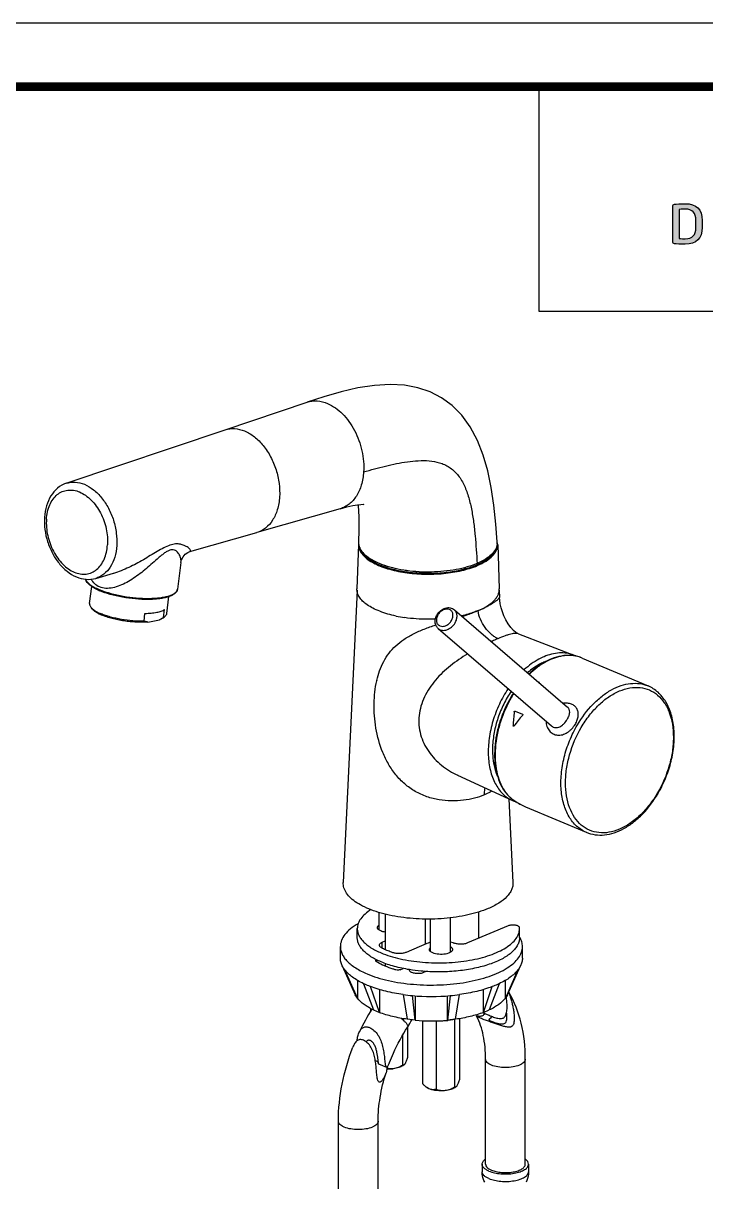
# Model space of a CAD drawing. Extents: x 0 to 1128, y 0 to 827.
# Drawn here: x 773.9 to 980.1, y 476.8 to 826.8 of the extents above; entities that cross this region are included whole.
import ezdxf

# ---------------------------------------------------------------- set-up
doc = ezdxf.new("R2010")
doc.units = 0
doc.header["$LTSCALE"] = 10
doc.header["$MEASUREMENT"] = 0
doc.layers.get('0').update_dxf_attribs({"linetype": 'CONTINUOUS'})
for name, color, linetype in [('1', 7, 'CONTINUOUS'), ('DEF_LAYER_ASSEM_MEMBER', 7, 'CONTINUOUS'), ('레이어 1', 7, 'CONTINUOUS')]:
    doc.layers.add(name, color=color, linetype=linetype)

msp = doc.modelspace()

# ---------------------------------------------------------------- hatches: boundary and pattern name
at = {"layer": '레이어 1'}
h = msp.add_hatch(color=5, dxfattribs=at)
h.dxf.hatch_style = 2
edge = h.paths.add_edge_path()
edge.add_spline(control_points=[(977.11, 765.1), (977.11, 762.8), (976.06, 761.68), (973.9, 761.68), (973.9, 761.68), (972.42, 761.71), (972.04, 761.72), (972.04, 761.72), (972.04, 770.53), (972.04, 770.53), (972.8, 770.61), (973.89, 770.62), (973.9, 770.62), (976.12, 770.62), (977.11, 769.57), (977.11, 767.21), (977.11, 767.21), (977.11, 765.1), (977.11, 765.1)], knot_values=[0, 0, 0, 0, 1, 1, 1, 2, 2, 2, 3, 3, 3, 4, 4, 4, 5, 5, 5, 6, 6, 6, 6], degree=3, periodic=0)
edge = h.paths.add_edge_path()
edge.add_spline(control_points=[(973.9, 772.28), (972.7, 772.28), (971.15, 772.2), (970.64, 772.12), (970.32, 772.07), (970.11, 771.83), (970.11, 771.51), (970.11, 771.51), (970.11, 760.79), (970.11, 760.79), (970.11, 760.46), (970.32, 760.23), (970.65, 760.18), (971.14, 760.1), (972.69, 760.03), (973.9, 760.03), (977.25, 760.03), (979.02, 761.78), (979.02, 765.1), (979.02, 765.1), (979.02, 767.21), (979.02, 767.21), (979.02, 770.52), (977.25, 772.28), (973.9, 772.28)], knot_values=[0, 0, 0, 0, 1, 1, 1, 2, 2, 2, 3, 3, 3, 4, 4, 4, 5, 5, 5, 6, 6, 6, 7, 7, 7, 8, 8, 8, 8], degree=3, periodic=0)

# ---------------------------------------------------------------- linework, layer by layer
at = {"color": 5, "ltscale": 0.5}
msp.add_line((929.8, 739.68), (929.8, 807.6), dxfattribs=at)
at = {"color": 5, "ltscale": 40}
msp.add_line((1110.15, 739.68), (929.8, 739.68), dxfattribs=at)
at = {"ltscale": 0.5}
msp.add_lwpolyline([(0, 0), (1128.4, 0), (1128.4, 826.8), (0, 826.8)], close=True, dxfattribs=at)
at = {"color": 5, "linetype": 'ByBlock', "lineweight": 200, "const_width": 2.6}
msp.add_lwpolyline([(18.14, 35.4), (1110.14, 35.4), (1110.14, 807.6), (18.14, 807.6)], close=True, dxfattribs=at)
at = {"layer": '1', "color": 7, "linetype": 'Continuous'}
for p, q in [((834.91, 703.96), (859.68, 712.3)), ((859.68, 712.3), (859.68, 712.3)), ((869.67, 680.12), (844.54, 672.96))]:
    msp.add_line(p, q, dxfattribs=at)
for points in [[(917.14, 670.1), (916.71, 675.51), (916.09, 681.17), (915.29, 686.51), (914.25, 691.54), (912.91, 696.29), (911.17, 700.75), (908.98, 704.84), (906.38, 708.38), (903.49, 711.28), (900.33, 713.6), (896.86, 715.41), (893.13, 716.68), (889.14, 717.44), (884.77, 717.69), (880.02, 717.4), (875.06, 716.61), (869.97, 715.43), (864.78, 713.94), (859.68, 712.3)], [(869.67, 680.12), (871.7, 680.66), (873.47, 681.07), (874.89, 681.32), (875.96, 681.44), (876.62, 681.47), (876.78, 681.46)], [(875.03, 681.34), (875.08, 681.01), (875.21, 679.51), (875.3, 677.63), (875.33, 675.49), (875.32, 673.14), (875.26, 670.65), (875.24, 669.95)]]:
    msp.add_lwpolyline(points, dxfattribs=at)
msp.add_arc((913.39, 669.85), 3.76, 353.3656, 3.8337, dxfattribs=at)
at = {"layer": '1', "color": 9, "linetype": 'Continuous'}
for points, start_tangent, end_tangent in [([(859.68, 712.3), (861.16, 712.64), (862.71, 712.69), (865.88, 711.91)], (0.947725, 0.319088), (0.921119, -0.389282)), ([(865.88, 711.91), (870.36, 708.8), (872.33, 706.48), (874, 703.77), (875.33, 700.77), (876.25, 697.6), (876.76, 691.23)], (0.921119, -0.389282), (-0.0662, -0.997806)), ([(876.76, 691.23), (883.37, 693.03), (886.68, 693.77), (889.99, 694.33), (893.28, 694.65), (896.54, 694.6), (899.69, 694.02), (901.19, 693.47), (902.6, 692.7), (903.91, 691.71), (905.08, 690.5), (906.99, 687.5), (908.36, 683.95), (909.31, 680.1), (909.97, 676.08), (910.44, 671.96), (911.02, 663.6)], (0.958389, 0.285465), (0.049553, -0.998771)), ([(876.76, 691.23), (876.06, 687.27), (874.57, 683.96), (872.39, 681.51), (871.08, 680.68), (869.67, 680.12)], (-0.0662, -0.997806), (-0.96177, -0.27386))]:
    msp.add_spline(points, degree=3, dxfattribs=dict(at, start_tangent=start_tangent, end_tangent=end_tangent))
at = {"layer": '1', "color": 7, "linetype": 'Continuous'}
for points, start_tangent, end_tangent in [([(834.91, 703.96), (836.32, 704.29), (837.78, 704.34), (840.8, 703.63), (843.76, 701.88), (846.45, 699.21), (848.68, 695.8), (850.32, 691.89), (851.23, 687.75), (851.37, 683.66)], (0.947727, 0.319081), (-0.0662, -0.997806)), ([(851.37, 683.66), (850.7, 679.85), (849.26, 676.66), (847.15, 674.31), (845.9, 673.5), (844.54, 672.96)], (-0.0662, -0.997806), (-0.961773, -0.273849)), ([(875.24, 669.95), (875.25, 669.56), (875.53, 668.42)], (-0.031027, -0.999519), (0.377515, -0.926003)), ([(917.12, 669.41), (916.58, 667.8), (915.35, 666.26), (913.48, 664.85), (911.02, 663.6)], (-0.115533, -0.993304), (-0.921472, -0.388444)), ([(875.53, 668.42), (876.49, 666.9), (878.11, 665.47), (880.33, 664.18), (883.07, 663.06), (886.24, 662.16), (889.74, 661.5), (897.26, 661)], (0.377515, -0.926003), (0.999954, 0.009608)), ([(897.26, 661), (889.76, 661.43), (886.27, 662.06), (883.1, 662.95), (880.37, 664.06), (878.15, 665.36), (876.53, 666.81), (875.55, 668.36)], (-0.999792, -0.020401), (-0.37736, 0.926067)), ([(911.02, 663.6), (908.06, 662.56), (904.7, 661.76), (897.26, 661)], (-0.921472, -0.388445), (-0.99974, -0.022791))]:
    msp.add_spline(points, degree=3, dxfattribs=dict(at, start_tangent=start_tangent, end_tangent=end_tangent))
at = {"layer": 'DEF_LAYER_ASSEM_MEMBER', "color": 7, "linetype": 'Continuous'}
for p, q in [((786.95, 687.82), (834.91, 703.96)), ((824.3, 667.2), (844.54, 672.96)), ((875.24, 669.38), (874.75, 655.96)), ((917.25, 669.38), (917.74, 655.96)), ((821.58, 663.93), (820.53, 655.85)), ((795.86, 659.1), (801.21, 660.63)), ((801.19, 660.62), (801.19, 660.62)), ((794, 651.52), (794.66, 656.63)), ((874.79, 655.57), (870.62, 567.22)), ((917.7, 655.57), (917.8, 653.35)), ((817.3, 648.49), (817.97, 653.6)), ((917.8, 653.37), (917.8, 653.37)), ((794.88, 649.82), (794.47, 650.3)), ((810.43, 646.15), (810.73, 648.51)), ((816.36, 647.32), (816.67, 649.68)), ((904.18, 649.62), (938.39, 620.24)), ((811.54, 645.91), (815.13, 646.61)), ((816.02, 647.07), (815.13, 646.61)), ((816.02, 647.07), (816.54, 647.43)), ((816.54, 647.43), (816.36, 647.32)), ((899.3, 643.94), (933.5, 614.55)), ((923.57, 642.33), (940.23, 635.91)), ((942.78, 635.02), (962.67, 626.61)), ((938.39, 620.24), (938.39, 620.24)), ((933.5, 614.55), (933.5, 614.55)), ((905.16, 599.63), (921.68, 592.02)), ((920.67, 592.48), (921.86, 567.22)), ((924.82, 590.52), (925.69, 590.13)), ((925.69, 590.13), (943.99, 582.4)), ((881.43, 552.88), (881.43, 558.18)), ((883.32, 557.69), (883.32, 546.94)), ((902.99, 546.16), (902.99, 556.58)), ((911.44, 558.29), (911.44, 550.34)), ((874.85, 550.59), (874.85, 553.3)), ((895.32, 556.2), (895.32, 548.55)), ((896.99, 546.36), (896.99, 556.2)), ((920.43, 554.14), (908.18, 548.97)), ((923.85, 553.3), (923.85, 553.57)), ((923.85, 550.59), (923.85, 553.3)), ((882.4, 549.19), (883.32, 549.58)), ((869.73, 544.43), (869.73, 547.88)), ((895.89, 548.79), (889.61, 546.14)), ((924.73, 544.43), (924.73, 547.88)), ((883.32, 542.78), (883.32, 541.93)), ((870.32, 542.04), (874.24, 533.31)), ((870.33, 542.03), (870.32, 542.04)), ((874.89, 532.29), (871.09, 540.83)), ((887.78, 540.89), (888.7, 541.28)), ((895.3, 540.37), (895.28, 540.38)), ((923.37, 540.81), (919.58, 532.29)), ((920.22, 533.31), (924.14, 542.03)), ((923.38, 540.83), (923.37, 540.81)), ((874.89, 537.66), (874.89, 532.29)), ((876.76, 536.67), (879.76, 528.73)), ((881.52, 527.98), (878.85, 535.79)), ((912.94, 527.98), (915.59, 535.78)), ((917.69, 536.66), (914.71, 528.73)), ((919.58, 532.29), (919.58, 537.66)), ((874.89, 532.29), (874.24, 533.31)), ((881.52, 534.91), (881.52, 527.98)), ((888.68, 533.38), (889.95, 525.93)), ((892.37, 525.65), (891.54, 533.06)), ((892.37, 533.01), (892.37, 525.65)), ((902.89, 533.05), (902.1, 525.65)), ((902.1, 525.65), (902.1, 533.01)), ((904.51, 525.93), (905.75, 533.38)), ((912.94, 527.98), (912.94, 534.9)), ((920.22, 533.31), (919.58, 532.29)), ((878.86, 529.22), (878.86, 528.21)), ((879.76, 528.73), (881.52, 527.98)), ((912.94, 527.98), (914.71, 528.73)), ((892.37, 525.65), (889.95, 525.93)), ((894.56, 525.52), (894.56, 506.47)), ((898.64, 525.46), (898.64, 504.74)), ((904.51, 525.93), (902.1, 525.65)), ((904.21, 525.89), (904.21, 505.37)), ((905.71, 526.13), (905.71, 507.73)), ((912.77, 527.93), (912.9, 527.87)), ((890.01, 523.52), (890.01, 514.36)), ((888.52, 520.99), (888.52, 512.01)), ((881.28, 512.46), (883.64, 511.46)), ((913.6, 482.15), (913.6, 513.87)), ((925.6, 482.15), (925.6, 513.87)), ((869.15, 463.4), (869.15, 495.12)), ((881.15, 463.4), (881.15, 495.12)), ((912.58, 482.16), (912.58, 479.89)), ((926.58, 482.16), (926.58, 479.89)), ((913.33, 476.73), (913.06, 477.2)), ((926.1, 477.2), (925.83, 476.73))]:
    msp.add_line(p, q, dxfattribs=at)
at = {"layer": 'DEF_LAYER_ASSEM_MEMBER', "color": 40, "linetype": 'Continuous'}
msp.add_line((922.5, 618.99), (924.77, 618.04), dxfattribs=at)
at = {"layer": 'DEF_LAYER_ASSEM_MEMBER', "color": 9, "linetype": 'Continuous'}
for p, q in [((919.39, 594.77), (919.27, 594.87)), ((924.83, 590.52), (924.82, 590.52)), ((882.4, 547.38), (882.4, 549.19)), ((880.71, 543.27), (880.71, 543.88))]:
    msp.add_line(p, q, dxfattribs=at)
at = {"layer": 'DEF_LAYER_ASSEM_MEMBER', "color": 7, "linetype": 'Continuous'}
for points in [[(821.58, 663.93), (821.76, 664.69), (822.22, 665.63), (822.89, 666.4), (823.62, 666.92), (824.25, 667.18), (824.31, 667.2)], [(923.57, 642.33), (923.3, 642.45), (922.76, 642.78), (922.03, 643.36), (921.2, 644.24), (920.39, 645.34), (919.69, 646.56), (919.12, 647.79), (918.67, 649.01), (918.31, 650.21), (918.05, 651.39), (917.87, 652.5), (917.8, 653.35)], [(919.27, 594.87), (920.22, 593.7), (921.52, 592.51), (923.11, 591.43), (924.82, 590.52)]]:
    msp.add_lwpolyline(points, dxfattribs=at)
for centre, radius, start, end in [((879.15, 669.23), 3.92, 175.4709, 177.8916), ((913.3, 669.23), 3.95, 2.1226, 8.1055), ((804.74, 673.56), 19.77, 246.1525, 247.0955), ((895.28, 688.85), 42.06, 258.0184, 261.68), ((902.84, 645.82), 4.52, 148.035, 149.5964), ((941.62, 615.6), 20.85, 120.0137, 124.0497), ((937.28, 619.49), 15.52, 112.9101, 113.2912), ((941.17, 616.38), 19.94, 119.6548, 119.9977), ((937.16, 619.79), 15.18, 111.1733, 112.9147), ((936.71, 626.76), 9.8, 63.892, 68.9116), ((951.83, 605.33), 35.44, 147.3506, 149.494), ((942.26, 607.25), 26.57, 177.7807, 178.6969), ((925.79, 600.94), 9.82, 245.2706, 252.1812), ((935.03, 612.11), 35.55, 329.5982, 329.7677), ((897.22, 509.84), 46.4, 92.0904, 92.3559), ((917.87, 547.12), 7.03, 30.0951, 31.061), ((899.27, 596.29), 56.06, 265.9478, 266.1356), ((894.73, 541.06), 0.997, 313.3498, 315.9553), ((874.61, 529.16), 7.82, 73.8471, 74.0371), ((922.36, 523.36), 14.14, 118.4645, 118.5925), ((888.57, 520.03), 13.35, 89.3823, 89.5344), ((896.88, 592.9), 60.08, 262.1831, 264.8956), ((897.23, 597.31), 64.5, 264.9344, 275.0328), ((906.17, 517.83), 15.57, 102.0143, 102.1515), ((897.66, 592.21), 59.39, 275.0886, 277.8327), ((901.04, 529.42), 19.07, 8.7991, 9.8537), ((936.47, 493.26), 67.45, 147.9964, 154.6857), ((863.69, 540.96), 31.57, 326.7002, 331.198), ((897.23, 580.55), 55.11, 264.9341, 275.0659), ((900.13, 545.23), 19.76, 267.5738, 275.7261), ((900.23, 544.2), 18.74, 275.763, 275.8834), ((884.44, 522.52), 11.61, 266.8203, 276.3987)]:
    msp.add_arc(centre, radius, start, end, dxfattribs=at)
at = {"layer": 'DEF_LAYER_ASSEM_MEMBER', "color": 9, "linetype": 'Continuous'}
for centre, radius, start, end in [((879.25, 669.28), 4.02, 193.079, 193.9105), ((898.06, 697.04), 36.27, 282.4283, 283.1974), ((902.48, 683.25), 21.77, 292.9081, 293.5806), ((805.18, 675.35), 21.29, 247.0937, 247.8099), ((902.37, 646.21), 3.68, 149.5977, 150.8507), ((957.63, 547.3), 101.9, 114.3313, 114.4989), ((941.93, 615.45), 21.02, 120.5001, 124.5206), ((941.45, 616.24), 20.1, 120.1432, 120.4839), ((938.91, 625.86), 9.94, 67.1061, 78.6581), ((908.38, 621.94), 28.36, 167.0632, 167.3106), ((952.25, 605.15), 35.72, 147.5108, 149.6012), ((930.26, 602.17), 13.15, 213.6434, 214.2489)]:
    msp.add_arc(centre, radius, start, end, dxfattribs=at)
at = {"layer": 'DEF_LAYER_ASSEM_MEMBER', "color": 40, "linetype": 'Continuous'}
for centre, major_axis, ratio, start_param, end_param in [((934.89, 612.3), (-0.36, 25.58), 0.507811, 1.306874, 1.473388), ((939.62, 610.3), (20.24, 16.22), 0.603343, 1.841522, 2.008037)]:
    msp.add_ellipse(centre, major_axis=major_axis, ratio=ratio, start_param=start_param, end_param=end_param, dxfattribs=at)
at = {"layer": 'DEF_LAYER_ASSEM_MEMBER', "color": 7, "linetype": 'Continuous'}
for points, start_tangent, end_tangent in [([(834.91, 703.96), (836.32, 704.29), (837.78, 704.34), (840.8, 703.63), (843.76, 701.88), (846.45, 699.21), (848.68, 695.8), (850.32, 691.89), (851.23, 687.75), (851.37, 683.66)], (0.947727, 0.319081), (-0.0662, -0.997806)), ([(786.95, 687.82), (784.34, 686.36), (782.32, 684.02), (780.98, 681.01), (780.37, 677.54)], (-0.947743, -0.319034), (-0.0662, -0.997806)), ([(851.37, 683.66), (850.7, 679.85), (849.26, 676.66), (847.15, 674.31), (845.9, 673.5), (844.54, 672.96)], (-0.0662, -0.997806), (-0.961773, -0.273849)), ([(780.37, 677.54), (781.31, 670.2), (782.76, 666.73), (784.76, 663.67), (787.21, 661.24), (789.99, 659.57), (792.94, 658.83), (795.86, 659.1)], (-0.0662, -0.997806), (0.961776, 0.273839)), ([(796.75, 655.48), (795.23, 656.25), (794.04, 657.07), (792.78, 658.88)], (-0.914587, 0.404389), (-0.192151, 0.981365)), ([(820.53, 655.85), (820.25, 655.09), (819.67, 654.46), (818.84, 653.94), (817.79, 653.51), (816.52, 653.18), (815.06, 652.93), (813.42, 652.78), (811.65, 652.72), (807.84, 652.88), (803.93, 653.41), (800.23, 654.25), (797.05, 655.35)], (-0.128927, -0.991654), (-0.921119, 0.389282)), ([(886.55, 647.71), (881.63, 649.16), (879.58, 650.08), (877.84, 651.12), (876.47, 652.25), (875.49, 653.45), (874.91, 654.7), (874.75, 655.96)], (-0.97799, 0.208653), (0.036831, 0.999322)), ([(911.45, 649.4), (914.17, 650.8), (916.17, 652.41), (916.88, 653.27), (917.38, 654.15), (917.67, 655.05), (917.74, 655.96)], (0.921119, 0.389282), (-0.036849, 0.999321)), ([(794, 651.52), (794, 651.23), (794.08, 650.92), (794.23, 650.62), (794.47, 650.3)], (-0.128908, -0.991657), (0.649879, -0.760038)), ([(794.47, 650.3), (794.56, 650.2), (794.9, 649.87)], (0.649879, -0.760038), (0.759824, -0.650129)), ([(794.88, 649.82), (795.36, 649.35), (796.01, 648.88), (796.81, 648.43), (797.76, 647.99)], (0.649923, -0.76), (0.921119, -0.389282)), ([(794.9, 649.87), (795.4, 649.49), (796, 649.12), (797.47, 648.4)], (0.759824, -0.650129), (0.921119, -0.389282)), ([(810.43, 646.15), (807.07, 646.26), (803.59, 646.7), (801.9, 647.03), (800.29, 647.43), (798.8, 647.89), (797.47, 648.4)], (-0.999775, -0.021217), (-0.921119, 0.389282)), ([(811.54, 645.91), (809.88, 645.84), (808.1, 645.87), (806.25, 646), (804.39, 646.24), (802.55, 646.56), (800.81, 646.97), (799.19, 647.45), (797.76, 647.99)], (-0.997045, -0.076814), (-0.921119, 0.389282)), ([(810.73, 648.51), (812.62, 648.62), (814.27, 648.86), (814.99, 649.02), (815.63, 649.21), (816.2, 649.43), (816.67, 649.68)], (0.999775, 0.021217), (0.857034, 0.51526)), ([(817.3, 648.49), (817.23, 648.21), (817.07, 647.93), (816.85, 647.68), (816.54, 647.43)], (-0.128908, -0.991657), (-0.822581, -0.568648)), ([(899.3, 643.94), (898.64, 644.79), (898.37, 645.86), (898.47, 647), (898.93, 648.11)], (-0.758525, 0.651644), (0.506062, 0.862497)), ([(899, 648.21), (900.06, 649.4), (901.44, 650.12), (902.18, 650.26), (902.9, 650.22), (903.59, 650.01), (904.18, 649.62)], (0.529377, 0.848387), (0.758525, -0.651644)), ([(911.45, 649.4), (910.27, 648.94), (906.32, 647.79)], (-0.921119, -0.389282), (-0.975788, -0.218717)), ([(811.54, 645.91), (811.25, 645.95), (810.43, 646.15)], (-0.992956, 0.118481), (-0.953682, 0.300818)), ([(815.13, 646.61), (815.44, 646.77), (816.36, 647.32)], (0.898702, 0.43856), (0.839551, 0.543281)), ([(898.45, 646.78), (896.11, 646.74), (889.2, 647.24)], (-0.999053, -0.043517), (-0.989431, 0.145008)), ([(931.25, 635.44), (929.73, 634.71), (925.29, 631.53)], (-0.921119, -0.389282), (-0.740719, -0.671815)), ([(931.15, 633.74), (929.92, 633.15), (926.31, 630.66)], (-0.918509, -0.395399), (-0.761284, -0.648418)), ([(940.23, 635.91), (938.15, 636.46), (935.92, 636.56), (931.25, 635.44)], (-0.933033, 0.35979), (-0.921119, -0.389282)), ([(942.78, 635.02), (940.11, 635.74), (937.25, 635.76), (934.28, 635.07), (931.3, 633.71)], (-0.921119, 0.389282), (-0.869024, -0.49477)), ([(929.95, 632.87), (929.13, 632.29), (926.73, 630.27)], (-0.829009, -0.559235), (-0.723726, -0.690088)), ([(965.75, 594.21), (968.05, 598.91), (969.65, 603.88), (970.48, 608.88), (970.49, 613.67), (969.68, 618.03), (968.06, 621.77), (965.69, 624.68), (964.25, 625.78), (962.67, 626.61)], (0.503508, 0.863991), (-0.921119, 0.389282)), ([(920.41, 625.8), (917.76, 621.08), (915.81, 615.98), (914.68, 610.76), (914.41, 605.7), (915.04, 601.08), (916.52, 597.12), (918.77, 594.05), (920.15, 592.89), (921.68, 592.02)], (-0.555085, -0.831794), (0.908241, -0.418448)), ([(921.33, 625.01), (919.08, 621.12), (917.34, 616.91), (916.2, 612.57), (915.71, 608.28)], (-0.559192, -0.829038), (-0.0387, -0.999251)), ([(921.29, 623.32), (917.94, 615.82), (916.92, 611.89), (916.4, 607.99), (916.37, 604.23), (916.85, 600.72), (917.82, 597.57), (919.27, 594.87)], (-0.507683, -0.861544), (0.562798, -0.826595)), ([(915.7, 607.86), (915.75, 605.57), (917.13, 599.5)], (-0.022716, -0.999742), (0.391813, -0.920045)), ([(943.99, 582.4), (946.66, 581.67), (949.51, 581.62), (952.46, 582.27), (955.4, 583.56), (958.27, 585.45), (960.99, 587.89), (965.69, 594.12)], (0.921119, -0.389282), (0.506062, 0.862497)), ([(914.36, 559.35), (911.48, 558.3), (908.27, 557.44), (901.12, 556.37), (893.54, 556.23), (886.2, 557.04), (882.82, 557.78), (879.74, 558.72), (877.02, 559.84), (874.73, 561.12), (872.9, 562.53), (871.59, 564.04), (870.83, 565.61), (870.62, 567.22)], (-0.921119, -0.389282), (0.047073, 0.998891)), ([(921.86, 567.22), (921.79, 566.13), (921.45, 565.05), (920.86, 563.99), (920.02, 562.96), (917.62, 561.03), (914.36, 559.35)], (0.047069, -0.998892), (-0.921119, -0.389282)), ([(878.96, 559.04), (877.19, 557.72), (875.9, 556.3), (875.12, 554.82), (874.92, 554.06), (874.85, 553.3)], (-0.844255, -0.535941), (0.000008, -1)), ([(875.1, 554.77), (872.8, 553.21), (871.11, 551.51), (870.08, 549.71), (869.82, 548.8), (869.73, 547.88)], (-0.867594, -0.497273), (-0.000082, -1)), ([(874.85, 553.3), (874.97, 552.29), (875.33, 551.28), (875.91, 550.3), (876.72, 549.34), (877.75, 548.42), (878.98, 547.55), (882.03, 545.98)], (0.000008, -1), (0.921119, -0.389282)), ([(880.93, 553.63), (880.97, 553.83), (881.06, 554.02), (881.21, 554.21), (881.42, 554.39)], (0.000033, 1), (0.813236, 0.581934)), ([(881.96, 552.59), (881.52, 552.81), (881.2, 553.07), (881, 553.34), (880.93, 553.63)], (-0.921119, 0.389282), (0.000033, 1)), ([(882.03, 545.98), (884.76, 544.99), (887.8, 544.17), (891.1, 543.56), (894.57, 543.15), (901.75, 543), (905.31, 543.26), (908.73, 543.74), (911.95, 544.42), (914.9, 545.3), (917.51, 546.35), (919.72, 547.55), (921.5, 548.88), (922.8, 550.3), (923.59, 551.78), (923.79, 552.54), (923.85, 553.3)], (0.921119, -0.389282), (0.000318, 1)), ([(923.85, 553.57), (923.75, 553.81), (923.64, 553.92), (923.49, 554.03), (923.09, 554.21), (922.59, 554.33), (922.02, 554.39), (921.44, 554.37), (920.9, 554.29), (920.43, 554.14)], (-0.060108, 0.998192), (-0.921119, -0.389282)), ([(882.03, 543.26), (878.98, 544.83), (877.75, 545.7), (876.72, 546.62), (875.91, 547.58), (875.33, 548.57), (874.97, 549.57), (874.85, 550.59)], (-0.921119, 0.389282), (-0.000001, 1)), ([(883.32, 552.23), (882.59, 552.38), (881.96, 552.59)], (-0.989992, 0.141126), (-0.921119, 0.389282)), ([(923.85, 550.58), (923.71, 549.47), (923.28, 548.36), (922.58, 547.29), (921.6, 546.25), (920.36, 545.26), (918.88, 544.33), (917.17, 543.48), (915.25, 542.71), (910.88, 541.45), (905.98, 540.62), (900.77, 540.25), (895.49, 540.36)], (-0.000271, -1), (-0.997726, 0.067396)), ([(924.73, 547.88), (924.54, 549.27), (923.94, 550.64)], (0.000185, 1), (-0.501408, 0.865211)), ([(869.73, 547.88), (869.87, 546.74), (870.26, 545.61), (870.92, 544.5), (871.83, 543.43), (872.98, 542.4), (874.37, 541.42), (877.79, 539.66)], (-0.000082, -1), (0.921119, -0.389282)), ([(877.79, 539.66), (880.85, 538.54), (884.27, 537.63), (887.97, 536.93), (891.87, 536.48), (899.93, 536.31), (903.91, 536.6), (907.76, 537.14), (911.37, 537.91), (914.68, 538.89), (917.61, 540.07), (920.1, 541.42), (922.09, 542.91), (923.55, 544.5), (924.44, 546.17), (924.66, 547.02), (924.73, 547.88)], (0.921119, -0.389282), (0.000185, 1)), ([(881.52, 548.29), (881.57, 548.54), (881.75, 548.77), (882.02, 548.99), (882.4, 549.19)], (-0.000185, 1), (0.921119, 0.389282)), ([(882.17, 547.5), (881.89, 547.67), (881.69, 547.87), (881.56, 548.08), (881.52, 548.29)], (-0.884166, 0.467172), (-0.000185, 1)), ([(883.8, 546.73), (883.37, 546.91), (882.17, 547.5)], (-0.921119, 0.389282), (-0.884166, 0.467172)), ([(885.61, 546.04), (885.14, 546.21), (883.8, 546.73)], (-0.94734, 0.320228), (-0.921119, 0.389282)), ([(889.61, 546.14), (888.71, 545.88), (887.65, 545.77), (886.57, 545.83), (885.61, 546.04)], (-0.921119, -0.389282), (-0.94734, 0.320228)), ([(896.98, 549.16), (896.69, 549.08), (895.89, 548.79)], (-0.967611, -0.252447), (-0.921119, -0.389282)), ([(896.63, 547), (896.72, 547.33), (896.99, 547.65)], (0.000033, 1), (0.755105, 0.655604)), ([(897.66, 545.95), (897.22, 546.18), (896.9, 546.43), (896.7, 546.71), (896.63, 547)], (-0.921119, 0.389282), (0.000033, 1)), ([(903.63, 547), (903.59, 546.78), (903.48, 546.57), (903.3, 546.37), (903.04, 546.18), (902.35, 545.86), (901.47, 545.63), (900.48, 545.53), (899.45, 545.55), (898.48, 545.69), (897.66, 545.95)], (-0.000033, -1), (-0.921119, 0.389282)), ([(904.08, 548.91), (903.83, 549), (903, 549.23)], (-0.937959, 0.346745), (-0.974576, 0.224057)), ([(903, 547.85), (903.27, 547.65), (903.47, 547.44), (903.59, 547.22), (903.63, 547)], (0.856156, -0.516718), (-0.000033, -1)), ([(908.18, 548.97), (907.25, 548.7), (906.16, 548.59), (905.05, 548.67), (904.08, 548.91)], (-0.921119, -0.389282), (-0.937959, 0.346745)), ([(870.32, 542.04), (869.88, 543.23), (869.73, 544.43)], (-0.445409, 0.895327), (0.000002, 1)), ([(880.42, 543.58), (880.43, 543.66), (880.49, 543.74), (880.58, 543.82), (880.71, 543.88)], (0.000071, 1), (0.921119, 0.389282)), ([(880.57, 543.35), (880.46, 543.46), (880.42, 543.58)], (-0.835414, 0.549622), (0.000071, 1)), ([(883.23, 541.96), (882.5, 542.28), (880.57, 543.35)], (-0.921119, 0.389282), (-0.835414, 0.549622)), ([(890.64, 540.91), (886.04, 541.89), (882.03, 543.26)], (-0.987315, 0.158776), (-0.921119, 0.389282)), ([(924.73, 544.43), (924.58, 543.22), (924.14, 542.03)], (0.000058, -1), (-0.44781, -0.894129)), ([(871.09, 540.83), (870.87, 541.13), (870.33, 542.03)], (-0.610624, 0.791921), (-0.44781, 0.894129)), ([(876.76, 536.67), (874.96, 537.61), (873.41, 538.63), (871.09, 540.83)], (-0.904515, 0.426442), (-0.610624, 0.791921)), ([(886.53, 540.84), (885.65, 541.09), (883.23, 541.96)], (-0.965069, 0.261995), (-0.921119, 0.389282)), ([(887.78, 540.89), (887.5, 540.81), (887.18, 540.77), (886.53, 540.84)], (-0.921119, -0.389282), (-0.965069, 0.261995)), ([(890.63, 540.76), (890.65, 540.88), (890.66, 540.92)], (-0.000048, 1), (0.341708, 0.939806)), ([(891.36, 540.02), (891.05, 540.18), (890.82, 540.36), (890.68, 540.56), (890.63, 540.76)], (-0.921119, 0.389282), (-0.000048, 1)), ([(895.28, 540.38), (894.1, 540.47), (890.64, 540.91)], (-0.99747, 0.071085), (-0.987315, 0.158776)), ([(895.41, 540.33), (895.1, 540.11), (894.68, 539.93), (893.59, 539.72), (892.39, 539.76), (891.84, 539.86), (891.36, 540.02)], (-0.726938, -0.686703), (-0.921119, 0.389282)), ([(923.37, 540.82), (921.04, 538.61), (919.48, 537.6), (917.69, 536.66)], (-0.612383, -0.790561), (-0.904963, -0.425491)), ([(924.14, 542.03), (923.98, 541.72), (923.38, 540.83)], (-0.44781, -0.894129), (-0.610624, -0.791921)), ([(878.85, 535.79), (878.31, 536), (876.78, 536.66)], (-0.934823, 0.355113), (-0.904963, 0.425491)), ([(888.68, 533.39), (883.47, 534.37), (878.85, 535.79)], (-0.990565, 0.137046), (-0.934823, 0.355113)), ([(915.59, 535.78), (910.97, 534.36), (905.75, 533.38)], (-0.935144, -0.354267), (-0.99065, -0.13643)), ([(917.69, 536.66), (917.19, 536.44), (915.62, 535.79)], (-0.904963, -0.425491), (-0.934823, -0.355113)), ([(879.76, 528.73), (878.22, 529.54), (876.88, 530.4), (874.89, 532.29)], (-0.904963, 0.425491), (-0.610624, 0.791921)), ([(920.54, 534.01), (921.03, 532.74), (921.43, 531.45), (921.74, 530.17), (921.99, 528.89), (922.17, 527.62), (922.26, 526.33), (922.25, 525.68), (922.18, 525.02), (922.01, 524.36), (921.84, 524.06), (921.62, 523.82), (921.08, 523.58), (920.51, 523.53), (919.94, 523.59), (919.37, 523.71), (918.21, 524.04), (917.01, 524.44), (915.77, 524.87), (914.49, 525.33), (913.21, 525.79), (912.1, 526.23)], (0.403743, -0.914872), (-0.921119, 0.389282)), ([(914.04, 527.39), (915.36, 526.85), (916.01, 526.6), (916.67, 526.38), (917.34, 526.21), (918.03, 526.12), (918.74, 526.21), (919.08, 526.37), (919.36, 526.63), (919.74, 527.28), (919.95, 527.99), (920.1, 529.43), (920.06, 530.88), (919.89, 532.34)], (0.921122, -0.389275), (-0.152971, 0.988231)), ([(919.58, 532.29), (917.58, 530.4), (916.25, 529.54), (914.71, 528.73)], (-0.610624, -0.791921), (-0.904963, -0.425491)), ([(925.6, 513.87), (924.36, 524.73), (920.62, 534.1)], (0, 1), (-0.510843, 0.859674)), ([(889.95, 525.93), (885.48, 526.77), (881.52, 527.98)], (-0.99065, 0.13643), (-0.934823, 0.355113)), ([(904.07, 525.87), (903.6, 525.78), (902.15, 525.56)], (-0.97649, -0.215563), (-0.994732, -0.102506)), ([(912.94, 527.98), (908.98, 526.77), (904.51, 525.93)], (-0.934823, -0.355113), (-0.99065, -0.13643)), ([(910.9, 526.88), (910.89, 526.92), (910.92, 526.94), (910.97, 526.95), (911.04, 526.95), (911.14, 526.95), (911.25, 526.94), (911.53, 526.91), (911.87, 526.9), (912.29, 526.93), (912.81, 527.11), (913.1, 527.32), (913.38, 527.67)], (-0.450304, 0.892876), (0.518887, 0.854843)), ([(913.6, 513.87), (912.89, 521.06), (910.9, 526.88)], (0, 1), (-0.45138, 0.892332)), ([(912.1, 526.23), (911.57, 526.46), (911.2, 526.65), (910.99, 526.79), (910.9, 526.88)], (-0.921119, 0.389282), (-0.450304, 0.892876)), ([(912.9, 527.87), (913.19, 527.75), (914.04, 527.39)], (0.920526, -0.390681), (0.921122, -0.389275)), ([(915.49, 526.79), (915.1, 526.29), (914.82, 526.04), (914.72, 525.96), (914.66, 525.9), (914.62, 525.84), (914.63, 525.78)], (-0.49258, -0.870267), (0.347935, -0.937519)), ([(914.63, 525.78), (914.68, 525.71), (914.8, 525.62), (915.24, 525.4), (915.93, 525.13), (916.75, 524.85), (917.59, 524.63), (918.43, 524.51), (918.83, 524.52), (919.23, 524.61), (919.58, 524.83), (919.83, 525.19)], (0.347935, -0.937519), (0.430977, 0.902363)), ([(919.83, 525.19), (920.01, 525.86), (920.05, 526.55), (919.92, 527.9)], (0.430977, 0.902363), (-0.166556, 0.986032)), ([(874.77, 519.45), (875.05, 520.85), (875.5, 522.1)], (0.136084, 0.990697), (0.42782, 0.903864)), ([(875.5, 522.1), (876.02, 522.93), (876.7, 523.48), (877.1, 523.62), (877.55, 523.65), (878.53, 523.41)], (0.42782, 0.903864), (0.921119, -0.389282)), ([(878.53, 523.41), (879.88, 522.55), (881.07, 521.17), (881.94, 519.51), (882.51, 517.74), (882.85, 515.96), (882.97, 515.08), (883.07, 514.22), (883.16, 513.38), (883.26, 512.59), (883.32, 512.22), (883.4, 511.89), (883.5, 511.61), (883.64, 511.46)], (0.921119, -0.389282), (0.918218, -0.396075)), ([(884.6, 512.87), (885.76, 515.69), (890.07, 523.62)], (0.355273, 0.934763), (0.549154, 0.835721)), ([(876.71, 519.57), (875.64, 519.77), (875.16, 519.66), (874.74, 519.42), (874.37, 519.06), (874.05, 518.61), (873.53, 517.51)], (-0.921119, 0.389282), (-0.360895, -0.932607)), ([(877.63, 519.02), (877.4, 519.19), (876.71, 519.57)], (-0.786733, 0.617293), (-0.921119, 0.389282)), ([(881.1, 514), (880.78, 515.97), (880.51, 516.99), (880.11, 518), (879.54, 518.9), (879.18, 519.25), (878.8, 519.48), (878.43, 519.57), (878.08, 519.52), (877.53, 519.09)], (-0.11673, 0.993164), (-0.616334, -0.787485)), ([(881.46, 506.97), (881.25, 507.15), (881.1, 507.44), (880.9, 508.14), (880.78, 508.91), (880.7, 509.71), (880.55, 511.34), (880.36, 513), (880.06, 514.67), (879.55, 516.32), (878.74, 517.83), (877.63, 519.02)], (-0.924152, 0.382024), (-0.786733, 0.617293)), ([(869.15, 495.12), (870.27, 506.29), (873.53, 517.51)], (0, 1), (0.360843, 0.932627)), ([(880.29, 513.47), (880.72, 513.28), (881.02, 513.01), (881.27, 512.51)], (0.955189, -0.295996), (0.213889, -0.976858)), ([(881.28, 512.46), (881.28, 512.47), (881.27, 512.5), (881.26, 512.54), (881.25, 512.6), (881.23, 512.77), (881.21, 512.97), (881.18, 513.2), (881.16, 513.46), (881.1, 514)], (-0.897111, 0.441806), (-0.11673, 0.993164)), ([(881.27, 512.51), (881.28, 512.47), (881.28, 512.46)], (0.213889, -0.976858), (-0.35985, -0.93301)), ([(883.86, 511.52), (883.82, 511.09), (883.53, 509.79)], (-0.043017, -0.999074), (-0.300446, -0.953799)), ([(883.64, 511.46), (883.77, 511.46), (883.9, 511.56), (884.03, 511.71), (884.16, 511.91), (884.39, 512.36), (884.6, 512.87)], (0.918218, -0.396075), (0.355317, 0.934746)), ([(885.73, 510.99), (884.76, 510.97), (883.82, 511.11)], (-0.993649, -0.112521), (-0.974245, 0.225494)), ([(888.52, 512.01), (887.17, 511.35), (885.73, 510.99)], (-0.864137, -0.503256), (-0.993649, -0.112521)), ([(888.61, 511.87), (888.05, 511.57), (887.36, 511.32), (885.73, 510.99)], (-0.841149, -0.540804), (-0.993649, -0.112521)), ([(888.78, 512.03), (888.71, 512.01), (888.52, 512.01)], (-0.945308, -0.326179), (-0.985261, 0.17106)), ([(888.86, 512.04), (888.8, 512), (888.61, 511.87)], (-0.780299, -0.625407), (-0.841149, -0.540804)), ([(888.97, 512.13), (888.92, 512.1), (888.78, 512.03)], (-0.781418, -0.624008), (-0.945308, -0.326179)), ([(889.26, 512.48), (889.19, 512.37), (888.97, 512.13)], (-0.535467, -0.844556), (-0.781418, -0.624008)), ([(890.01, 514.36), (889.65, 513.29), (889.46, 512.84), (889.26, 512.48)], (-0.287764, -0.957701), (-0.535467, -0.844556)), ([(881.15, 495.12), (881.75, 502.33), (883.53, 509.79)], (0, 1), (0.300378, 0.95382)), ([(883.53, 509.79), (883.18, 508.88), (882.73, 508), (882.47, 507.6), (882.16, 507.24), (882, 507.1), (881.82, 506.99), (881.64, 506.94), (881.46, 506.97)], (-0.300446, -0.953799), (-0.924152, 0.382024)), ([(905.71, 507.73), (905.35, 506.65), (905.16, 506.21), (904.96, 505.85)], (-0.287764, -0.957701), (-0.535467, -0.844556)), ([(895.5, 505.58), (895.26, 505.78), (894.56, 506.47)], (-0.779579, 0.626304), (-0.685031, 0.728514)), ([(896.6, 504.9), (896.32, 505.03), (895.5, 505.58)], (-0.921119, 0.389282), (-0.779579, 0.626304)), ([(896.6, 504.9), (896.34, 505.02), (895.71, 505.41)], (-0.921119, 0.389282), (-0.780364, 0.625325)), ([(901.43, 504.36), (898.84, 504.36), (897.63, 504.57), (896.6, 504.9)], (-0.993649, -0.112521), (-0.921119, 0.389282)), ([(898.64, 504.74), (897.65, 504.65), (896.6, 504.9)], (-0.977004, -0.21322), (-0.921119, 0.389282)), ([(901.43, 504.36), (899.99, 504.39), (898.64, 504.74)], (-0.993649, -0.112521), (-0.942112, 0.335297)), ([(904.21, 505.37), (902.86, 504.71), (901.43, 504.36)], (-0.864137, -0.503256), (-0.993649, -0.112521)), ([(904.31, 505.24), (903.75, 504.94), (903.06, 504.68), (901.43, 504.36)], (-0.841149, -0.540804), (-0.993649, -0.112521)), ([(904.48, 505.39), (904.41, 505.37), (904.21, 505.37)], (-0.945308, -0.326179), (-0.985261, 0.17106)), ([(904.55, 505.41), (904.5, 505.37), (904.31, 505.24)], (-0.780299, -0.625407), (-0.841149, -0.540804)), ([(904.67, 505.5), (904.62, 505.46), (904.48, 505.39)], (-0.781418, -0.624008), (-0.945308, -0.326179)), ([(904.96, 505.85), (904.89, 505.74), (904.67, 505.5)], (-0.535467, -0.844556), (-0.781418, -0.624008)), ([(912.58, 482.16), (912.64, 482.56), (912.83, 482.95), (913.59, 483.69)], (-0.000091, 1), (0.819446, 0.573156)), ([(926.58, 482.16), (926.33, 482.93), (925.61, 483.66)], (-0.000091, 1), (-0.812943, 0.582343)), ([(914.63, 480.06), (913.76, 480.51), (913.11, 481.02), (912.71, 481.58), (912.58, 482.16)], (-0.921119, 0.389282), (-0.000091, 1)), ([(913.06, 477.2), (912.58, 479.89)], (-0.344496, 0.938788), (0, 1)), ([(913.6, 482.15), (913.72, 481.65), (914.06, 481.18), (914.61, 480.74), (915.36, 480.35)], (0.000283, -1), (0.921119, -0.389282)), ([(914.63, 480.06), (916.28, 479.55), (918.21, 479.25), (920.26, 479.21), (922.26, 479.42), (924.02, 479.87), (925.4, 480.51), (925.91, 480.89), (926.28, 481.3), (926.5, 481.72), (926.58, 482.16)], (0.921119, -0.389282), (-0.000091, 1)), ([(915.36, 480.35), (916.77, 479.91), (918.43, 479.66), (920.19, 479.62), (921.9, 479.8), (923.41, 480.19), (924.59, 480.74), (925.03, 481.06), (925.34, 481.41), (925.54, 481.77), (925.6, 482.15)], (0.921119, -0.389282), (-0.000283, 1)), ([(926.58, 479.89), (926.1, 477.2)], (0, -1), (-0.344586, -0.938755))]:
    msp.add_spline(points, degree=3, dxfattribs=dict(at, start_tangent=start_tangent, end_tangent=end_tangent))
at = {"layer": 'DEF_LAYER_ASSEM_MEMBER', "color": 9, "linetype": 'Continuous'}
for points, start_tangent, end_tangent in [([(786.95, 687.82), (788.25, 688.12), (789.61, 688.17), (792.41, 687.51), (795.14, 685.89), (797.63, 683.41), (799.71, 680.26), (801.22, 676.64), (802.07, 672.8), (802.19, 669.02)], (0.947733, 0.319064), (-0.0662, -0.997806)), ([(780.96, 676.97), (781.97, 681.31), (782.96, 683.04), (784.23, 684.39), (785.72, 685.31), (787.39, 685.75), (789.17, 685.71), (790.98, 685.19), (792.76, 684.19), (794.45, 682.77), (797.26, 678.89), (799, 674.11), (799.39, 669.18)], (0.0662, 0.997806), (-0.0662, -0.997806)), ([(780.96, 676.97), (781.35, 672.04), (783.09, 667.27), (785.91, 663.38), (787.59, 661.96), (789.37, 660.97), (791.19, 660.44), (792.96, 660.4), (794.63, 660.85), (796.13, 661.76), (797.39, 663.11), (798.39, 664.85), (799.39, 669.18)], (-0.0662, -0.997806), (0.0662, 0.997806)), ([(802.19, 669.02), (801.57, 665.49), (800.24, 662.53), (798.29, 660.35), (797.13, 659.6), (795.86, 659.1)], (-0.0662, -0.997806), (-0.96179, -0.273787)), ([(824.31, 667.2), (824.46, 667.28), (824.52, 667.4), (824.51, 667.55), (824.42, 667.73), (824.04, 668.15), (823.42, 668.62), (822.54, 669.07), (821.41, 669.41), (819.99, 669.5), (818.27, 669.13), (816.37, 668.31), (814.39, 667.21), (812.34, 665.98), (810.24, 664.73), (805.84, 662.4), (801.19, 660.62)], (0.961895, 0.273418), (-0.961805, -0.273736)), ([(875.24, 669.38), (875.29, 668.62), (875.34, 668.37)], (-0.036882, -0.99932), (0.226284, -0.974061)), ([(911.1, 662.96), (913.75, 664.34), (915.71, 665.91), (916.4, 666.75), (916.89, 667.61), (917.17, 668.49), (917.25, 669.38)], (0.921119, 0.389282), (-0.036608, 0.99933)), ([(821.58, 663.93), (821.57, 664.83), (821.31, 665.8), (820.78, 666.75), (820.39, 667.18), (819.9, 667.53), (819.27, 667.73), (818.49, 667.69), (817.6, 667.34), (816.67, 666.77), (815.74, 666.06), (814.83, 665.29), (813, 663.68), (811.15, 662.08), (809.24, 660.54), (807.27, 659.13), (805.23, 657.89), (803.12, 656.9), (800.98, 656.25), (798.89, 656.08), (797, 656.5)], (0.128033, 0.99177), (-0.921164, 0.389175)), ([(875.35, 668.32), (875.86, 667.09), (876.78, 665.9), (878.08, 664.78), (879.74, 663.75), (881.73, 662.82), (884, 662.03), (889.23, 660.87), (895, 660.38), (900.88, 660.58), (906.39, 661.47), (911.1, 662.96)], (0.240396, -0.970675), (0.921119, 0.389282)), ([(875.57, 668.4), (875.64, 668.18), (875.92, 667.53)], (0.264481, -0.964391), (0.461353, -0.887217)), ([(875.92, 667.53), (877.32, 665.76), (879.56, 664.16), (882.55, 662.8), (886.15, 661.73)], (0.461353, -0.887217), (0.973577, -0.22836)), ([(911.19, 663.3), (913.34, 664.4), (915.03, 665.64), (916.23, 666.97), (916.9, 668.37)], (0.916486, 0.400067), (0.272171, 0.962249)), ([(886.15, 661.73), (890.9, 660.92), (895.97, 660.62), (901.07, 660.86), (905.87, 661.62)], (0.973577, -0.22836), (0.976558, 0.215254)), ([(906.34, 661.73), (907.58, 662.04), (910.96, 663.2)], (0.973581, 0.228343), (0.921119, 0.389282)), ([(792.82, 658.87), (793.26, 658.08), (794.11, 657.28), (795.33, 656.49), (796.9, 655.74)], (0.290187, -0.95697), (0.921119, -0.389282)), ([(797, 656.5), (795.54, 657.46), (794.49, 658.86)], (-0.921077, 0.389381), (-0.474716, 0.880139)), ([(797.14, 655.64), (800.38, 654.55), (804.13, 653.72), (808.08, 653.21), (811.92, 653.05), (813.69, 653.12), (815.32, 653.27), (816.78, 653.52), (818.03, 653.85), (819.05, 654.26), (819.81, 654.73), (820.31, 655.27), (820.53, 655.85)], (0.925913, -0.377737), (0.128783, 0.991673)), ([(911.7, 649.52), (913.08, 650.15), (914.3, 650.78), (915.35, 651.38), (916.22, 651.94), (916.9, 652.44), (917.39, 652.86), (917.56, 653.03), (917.68, 653.17), (917.76, 653.28), (917.8, 653.35)], (0.917924, 0.396757), (0.237085, 0.971489)), ([(917.8, 653.35), (917.8, 653.36), (917.8, 653.37)], (0.237085, 0.971489), (-0.052789, 0.998606)), ([(899.16, 648), (898.79, 647), (898.78, 646.02), (899.15, 645.23), (899.45, 644.93), (899.83, 644.73), (900.72, 644.6), (901.69, 644.86), (902.59, 645.47), (903.29, 646.34)], (-0.487081, -0.873357), (0.506062, 0.862497)), ([(903.29, 646.34), (903.69, 647.35), (903.72, 648.34), (903.37, 649.15), (903.06, 649.46), (902.69, 649.67), (901.8, 649.82), (900.82, 649.56), (899.91, 648.95), (899.2, 648.07)], (0.506062, 0.862497), (-0.506062, -0.862497)), ([(904.39, 645.66), (904.86, 646.77), (904.98, 647.88), (904.75, 648.87), (904.18, 649.62)], (0.506062, 0.862497), (-0.758488, 0.651687)), ([(906.55, 647.6), (907.78, 648.02), (911.15, 649.29)], (0.949287, 0.314411), (0.924165, 0.381993)), ([(917.33, 640.88), (916.35, 641.4), (915.36, 642.15), (913.49, 644.22), (912.05, 646.73), (911.4, 649.38)], (-0.931286, 0.364289), (-0.035447, 0.999372)), ([(880.74, 628.29), (882.84, 633.99), (884.45, 636.48), (886.48, 638.71), (888.95, 640.66), (891.84, 642.35), (895.08, 643.8), (898.54, 645.05)], (0.223879, 0.974617), (0.948668, 0.316273)), ([(899.3, 643.94), (899.84, 643.6), (900.48, 643.42), (901.18, 643.41), (901.91, 643.58), (903.31, 644.38), (904.39, 645.66)], (0.758488, -0.651687), (0.506062, 0.862497)), ([(917.33, 640.88), (916.93, 640.71), (915.65, 640.14)], (-0.923813, -0.382845), (-0.91117, -0.412031)), ([(923.57, 642.33), (922.58, 642.49), (921.96, 642.43), (921.26, 642.29), (920.45, 642.06), (919.53, 641.75), (917.33, 640.88)], (-0.933218, 0.359311), (-0.924602, -0.380935)), ([(908.2, 636.29), (902.98, 632.7), (898.47, 628.36), (895.14, 623.29), (894.08, 620.51), (893.52, 617.65), (893.48, 614.77), (893.98, 611.96), (894.97, 609.29), (896.41, 606.82), (900.32, 602.64), (905.19, 599.61)], (-0.857873, -0.513862), (0.908773, -0.417291)), ([(940.87, 635.61), (938.6, 635.82), (936.23, 635.55), (933.8, 634.81), (931.36, 633.62)], (-0.980285, 0.19759), (-0.864775, -0.502159)), ([(930.01, 632.77), (929.2, 632.19), (926.85, 630.17)], (-0.824389, -0.566023), (-0.720379, -0.69358)), ([(913.23, 593.7), (910.26, 592.7), (906.93, 592.06), (899.6, 592.2), (895.88, 593.15), (892.35, 594.76), (889.18, 597), (886.47, 599.8), (884.27, 603.01), (882.56, 606.5), (880.49, 613.9), (879.93, 621.3), (880.72, 628.17)], (-0.920743, -0.390169), (0.219669, 0.975574)), ([(941.33, 614.82), (946.05, 621.08), (948.77, 623.53), (951.61, 625.42), (954.51, 626.71), (957.38, 627.34), (960.12, 627.31), (962.67, 626.61)], (0.506062, 0.862497), (0.921136, -0.389241)), ([(921.44, 623.22), (918.1, 615.74), (917.08, 611.82), (916.55, 607.93), (916.51, 604.18), (916.97, 600.7), (919.31, 594.89)], (-0.506062, -0.862497), (0.55403, -0.832497)), ([(942.52, 614.1), (944.99, 617.74), (947.8, 620.86), (950.86, 623.34), (954.04, 625.08), (957.21, 626.02), (960.27, 626.13), (963.08, 625.39), (965.55, 623.83), (967.58, 621.53), (969.08, 618.55), (970.01, 615.03), (970.32, 611.09), (970.01, 606.89), (969.08, 602.58), (965.55, 594.31)], (0.506062, 0.862497), (-0.506062, -0.862497)), ([(940.71, 615.08), (941.3, 616.36), (941.57, 617.62), (941.52, 618.77), (941.14, 619.76), (940.46, 620.55), (939.52, 621.09), (938.37, 621.38), (937.09, 621.38)], (0.505956, 0.86256), (-0.993565, -0.113266)), ([(938.29, 616.54), (938.8, 617.62), (939.01, 618.65), (938.88, 619.55), (938.68, 619.92), (938.39, 620.24)], (0.506073, 0.86249), (-0.757716, 0.652585)), ([(933.5, 614.55), (934.06, 614.19), (934.69, 614.03), (935.35, 614.06), (936.01, 614.29), (936.66, 614.67), (937.26, 615.2), (938.29, 616.54)], (0.758488, -0.651687), (0.50605, 0.862504)), ([(931.87, 615.94), (932.14, 614.35), (932.89, 613.05), (934, 612.16), (935.34, 611.75), (936.79, 611.88), (938.26, 612.52), (938.96, 613.03), (939.61, 613.63), (940.71, 615.08)], (0.002242, -0.999997), (0.506175, 0.862431)), ([(943.99, 582.4), (942.48, 583.2), (941.1, 584.26), (938.81, 587.1), (937.24, 590.8), (936.45, 595.17), (936.48, 600), (937.34, 605.05), (938.98, 610.07), (941.33, 614.82)], (-0.921136, 0.389241), (0.506062, 0.862497)), ([(965.55, 594.31), (963.08, 590.68), (960.27, 587.56), (957.21, 585.08), (954.04, 583.33), (950.86, 582.39), (947.8, 582.29), (944.99, 583.03), (942.52, 584.58), (940.49, 586.89), (938.99, 589.86), (938.06, 593.39), (937.75, 597.33), (938.06, 601.53), (938.99, 605.84), (942.52, 614.1)], (-0.506062, -0.862497), (0.506062, 0.862497)), ([(913.23, 593.7), (913.24, 594.24), (913.51, 595.79)], (-0.032956, 0.999457), (0.289191, 0.957271)), ([(915.51, 594.86), (914.98, 594.55), (913.23, 593.7)], (-0.850666, -0.525707), (-0.921631, -0.388068)), ([(919.39, 594.77), (921.65, 592.42), (923.14, 591.41), (924.83, 590.52)], (0.562842, -0.826565), (0.90472, -0.426006)), ([(888.11, 526.24), (889.06, 525.37), (889.74, 524.62), (889.95, 524.29), (890.08, 524.02), (890.07, 523.62)], (0.765716, -0.643179), (-0.548649, -0.836053)), ([(915.36, 512.07), (914.61, 512.46), (914.06, 512.9), (913.72, 513.37), (913.6, 513.87)], (-0.921119, 0.389282), (0.000001, 1)), ([(923.84, 512.07), (921.9, 511.52), (919.6, 511.33), (917.3, 511.52), (915.36, 512.07)], (-0.921119, -0.389282), (-0.921119, 0.389282)), ([(925.6, 513.87), (925.49, 513.37), (925.14, 512.9), (924.59, 512.46), (923.84, 512.07)], (-0.000012, -1), (-0.921119, -0.389282)), ([(870.91, 493.33), (870.17, 493.71), (869.61, 494.15), (869.27, 494.63), (869.15, 495.12)], (-0.921119, 0.389282), (0.000001, 1)), ([(881.15, 495.12), (881.04, 494.63), (880.7, 494.15), (880.14, 493.71), (879.4, 493.33)], (-0.000012, -1), (-0.921119, -0.389282)), ([(879.4, 493.33), (877.45, 492.78), (875.15, 492.59), (872.86, 492.78), (870.91, 493.33)], (-0.921119, -0.389282), (-0.921119, 0.389282)), ([(914.63, 477.8), (913.76, 478.24), (913.11, 478.76), (912.71, 479.31), (912.58, 479.89)], (-0.921119, 0.389282), (-0.000091, 1)), ([(914.63, 477.8), (916.28, 477.28), (918.21, 476.99), (920.26, 476.94), (922.26, 477.16), (924.02, 477.6), (925.4, 478.24), (925.91, 478.62), (926.28, 479.03), (926.5, 479.45), (926.58, 479.89)], (0.921119, -0.389282), (-0.000091, 1))]:
    msp.add_spline(points, degree=3, dxfattribs=dict(at, start_tangent=start_tangent, end_tangent=end_tangent))
at = {"layer": 'DEF_LAYER_ASSEM_MEMBER', "color": 40, "linetype": 'Continuous'}
for points, start_tangent, end_tangent in [([(929.85, 627.57), (929.85, 627.61), (929.84, 627.64), (929.82, 627.66), (929.79, 627.68), (929.76, 627.69), (929.71, 627.69)], (0.15167, 0.988431), (-0.998835, -0.048249)), ([(922.25, 618.8), (922.26, 618.84), (922.28, 618.89), (922.31, 618.93), (922.35, 618.96), (922.39, 618.99), (922.43, 619), (922.46, 619), (922.5, 618.99)], (0.121935, 0.992538), (0.921119, -0.389282)), ([(924.77, 618.04), (924.8, 618.02), (924.82, 617.99), (924.84, 617.95), (924.85, 617.91), (924.84, 617.86), (924.83, 617.81), (924.81, 617.77), (924.78, 617.73)], (0.921119, -0.389282), (-0.666351, -0.745638)), ([(922.19, 614.49), (922.15, 614.46), (922.12, 614.43), (922.08, 614.42), (922.05, 614.42), (922.01, 614.43), (921.98, 614.44), (921.96, 614.47), (921.94, 614.51), (921.93, 614.55), (921.92, 614.6)], (-0.581316, -0.813678), (0.035441, 0.999372))]:
    msp.add_spline(points, degree=3, dxfattribs=dict(at, start_tangent=start_tangent, end_tangent=end_tangent))
at = {"layer": '레이어 1', "color": 5}
for points, knots in [([(973.9, 772.28), (972.7, 772.28), (971.15, 772.2), (970.64, 772.12), (970.32, 772.07), (970.11, 771.83), (970.11, 771.51), (970.11, 771.51), (970.11, 760.79), (970.11, 760.79), (970.11, 760.46), (970.32, 760.23), (970.65, 760.18), (971.14, 760.1), (972.69, 760.03), (973.9, 760.03), (977.25, 760.03), (979.02, 761.78), (979.02, 765.1), (979.02, 765.1), (979.02, 767.21), (979.02, 767.21), (979.02, 770.52), (977.25, 772.28), (973.9, 772.28)], [0, 0, 0, 0, 1, 1, 1, 2, 2, 2, 3, 3, 3, 4, 4, 4, 5, 5, 5, 6, 6, 6, 7, 7, 7, 8, 8, 8, 8]), ([(977.11, 765.1), (977.11, 762.8), (976.06, 761.68), (973.9, 761.68), (973.9, 761.68), (972.42, 761.71), (972.04, 761.72), (972.04, 761.72), (972.04, 770.53), (972.04, 770.53), (972.8, 770.61), (973.89, 770.62), (973.9, 770.62), (976.12, 770.62), (977.11, 769.57), (977.11, 767.21), (977.11, 767.21), (977.11, 765.1), (977.11, 765.1)], [0, 0, 0, 0, 1, 1, 1, 2, 2, 2, 3, 3, 3, 4, 4, 4, 5, 5, 5, 6, 6, 6, 6])]:
    msp.add_open_spline(points, degree=3, knots=knots, dxfattribs=at)

doc.saveas('drawing.dxf')
